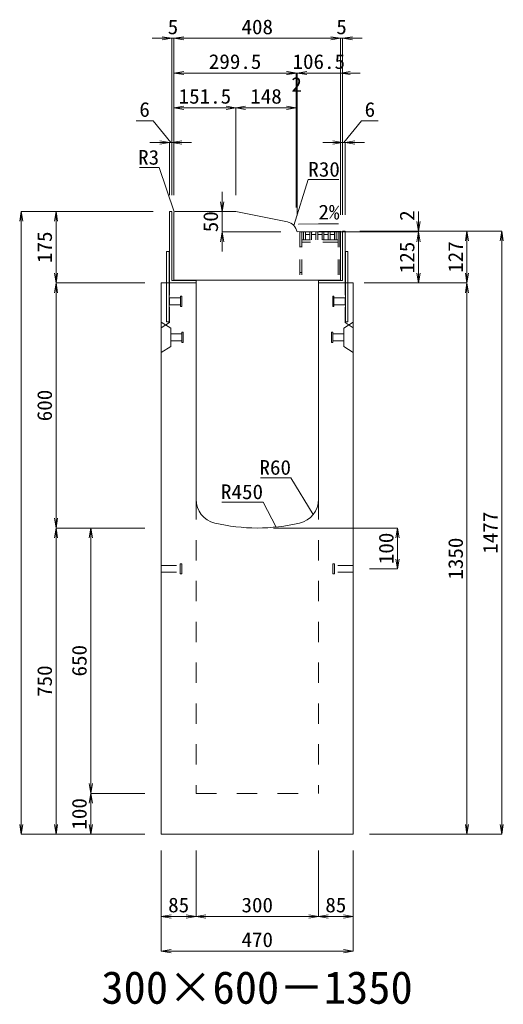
# Model space of a CAD drawing. Units: millimetres at full size. Extents: x -1809 to 57027, y -20349 to 17321.
# Drawn here: x 12318 to 13503, y -15412 to -13001 of the extents above; entities that cross this region are included whole.
import ezdxf
from ezdxf.enums import TextEntityAlignment as Align

# ---------------------------------------------------------------- set-up
doc = ezdxf.new("R2010")
doc.units = ezdxf.units.MM
doc.header["$LTSCALE"] = 50
for name, pattern in [('USER1', [2, 1, -1]), ('USER2', [1.35, 0.75, -0.6]), ('USER3', [1.35, 0.75, -0.6])]:
    doc.linetypes.add(name, pattern=pattern)
for name, color, linetype, lineweight in [('インサート', 3, 'USER2', 9), ('受枠', 3, 'Continuous', 5), ('寸法線', 7, 'Continuous', 13), ('引出線', 4, 'Continuous', 13), ('本体', 2, 'Continuous', 13), ('補助線', 8, 'Continuous', 13), ('ｸﾞﾚｰﾁﾝｸﾞ', 7, 'USER3', 9)]:
    doc.layers.add(name, color=color, linetype=linetype, lineweight=lineweight)
doc.layers.add('文字', color=7, linetype='Continuous')
doc.styles.add('ＭＳ 明朝', font='')
doc.styles.get('ＭＳ 明朝').set_extended_font_data('MS Mincho')

# ---------------------------------------------------------------- blocks, each defined once
blk = doc.blocks.new('open_arrow')
at = {"color": 0, "linetype": 'Continuous', "lineweight": -2}
blk.add_lwpolyline([(7.5, 1.25), (0, 0), (7.5, -1.25)], dxfattribs=at)

msp = doc.modelspace()

# ---------------------------------------------------------------- linework, layer by layer
at = {"layer": 'インサート'}
for p, q in [((12685, -13682.55), (12712, -13682.55)), ((12685, -13682.55), (12685, -13699.55)), ((12715, -13678.55), (12712, -13678.55)), ((12712, -13678.55), (12712, -13703.55)), ((12715, -13703.55), (12715, -13678.55)), ((13085, -13678.55), (13088, -13678.55)), ((13085, -13703.55), (13085, -13678.55)), ((13088, -13678.55), (13088, -13703.55)), ((13115, -13682.55), (13088, -13682.55)), ((13115, -13682.55), (13115, -13699.55)), ((12685, -13699.55), (12712, -13699.55)), ((12712, -13703.55), (12715, -13703.55)), ((13088, -13703.55), (13085, -13703.55)), ((13115, -13699.55), (13088, -13699.55)), ((12718.2, -13766.55), (12715.2, -13766.55)), ((12715.2, -13766.55), (12715.2, -13791.55)), ((12718.2, -13791.55), (12718.2, -13766.55)), ((13081.8, -13766.55), (13084.8, -13766.55)), ((13081.8, -13791.55), (13081.8, -13766.55)), ((13084.8, -13766.55), (13084.8, -13791.55)), ((12688.2, -13770.55), (12715.2, -13770.55)), ((12688.2, -13770.55), (12688.2, -13787.55)), ((12688.2, -13787.55), (12715.2, -13787.55)), ((13111.8, -13770.55), (13084.8, -13770.55)), ((13111.8, -13787.55), (13084.8, -13787.55)), ((13111.8, -13770.55), (13111.8, -13787.55)), ((12715.2, -13791.55), (12718.2, -13791.55)), ((13084.8, -13791.55), (13081.8, -13791.55)), ((12665, -14337.55), (12711, -14337.55)), ((12665, -14354.55), (12665, -14337.55)), ((12711, -14358.55), (12711, -14333.55)), ((12711, -14333.55), (12715, -14333.55)), ((12715, -14358.55), (12715, -14333.55)), ((13085, -14333.55), (13089, -14333.55)), ((13085, -14333.55), (13085, -14358.55)), ((13089, -14333.55), (13089, -14358.55)), ((13135, -14337.55), (13089, -14337.55)), ((13135, -14337.55), (13135, -14354.55)), ((12665, -14354.55), (12711, -14354.55)), ((12715, -14358.55), (12711, -14358.55)), ((13089, -14358.55), (13085, -14358.55)), ((13135, -14354.55), (13089, -14354.55))]:
    msp.add_line(p, q, dxfattribs=at)
at = {"layer": '受枠'}
for p, q in [((12685, -13471.05), (12685, -13646.05)), ((12685, -13471.05), (12691, -13471.05)), ((12685, -13471.05), (12691, -13471.05)), ((12691, -13471.05), (12691, -13640.05)), ((13109, -13519.06), (13109, -13640.05)), ((13109, -13519.06), (13115, -13519.06)), ((13115, -13646.05), (13115, -13519.06)), ((12678, -13741.05), (12678, -13569.06)), ((12684, -13569.06), (12678, -13569.06)), ((12684, -13741.05), (12684, -13569.06)), ((13116, -13741.05), (13116, -13569.06)), ((13116, -13569.06), (13122, -13569.06)), ((13122, -13741.05), (13122, -13569.06)), ((12750, -13646.05), (12685, -13646.05)), ((12691, -13640.05), (12750, -13640.05)), ((12750, -13646.05), (12750, -13640.05)), ((13050, -13640.05), (13050, -13646.05)), ((13050, -13640.05), (13109, -13640.05)), ((13050, -13646.05), (13050, -13640.05)), ((13115, -13646.05), (13050, -13646.05)), ((12684, -13741.05), (12678, -13741.05)), ((13116, -13741.05), (13122, -13741.05))]:
    msp.add_line(p, q, dxfattribs=at)
at = {"layer": '寸法線'}
for p, q in [((12744, -13046.93), (12643, -13046.93)), ((12691, -13431.03), (12691, -13046.93)), ((12696, -13431.03), (12696, -13046.93)), ((13104, -13046.93), (12696, -13046.93)), ((12696, -13431.03), (12696, -13046.93)), ((13056, -13046.93), (13157, -13046.93)), ((13104, -13479.23), (13104, -13046.93)), ((13104, -13479.23), (13104, -13046.93)), ((13109, -13479.04), (13109, -13046.93)), ((12995.51, -13131.93), (12696, -13131.93)), ((12696, -13431.03), (12696, -13131.93)), ((12947.51, -13131.93), (13045.44, -13131.93)), ((12949.44, -13131.93), (13152, -13131.93)), ((12995.51, -13461.09), (12995.51, -13131.93)), ((12995.51, -13461.09), (12995.51, -13131.93)), ((12997.44, -13481.08), (12997.44, -13131.93)), ((12997.44, -13481.08), (12997.44, -13131.93)), ((13104, -13479.23), (13104, -13131.93)), ((12696, -13216.93), (12847.5, -13216.93)), ((12696, -13431.03), (12696, -13216.93)), ((12847.5, -13431.03), (12847.5, -13216.93)), ((12847.5, -13216.93), (12995.51, -13216.93)), ((12847.5, -13431.03), (12847.5, -13216.93)), ((12995.51, -13461.09), (12995.51, -13216.93)), ((12644.67, -13249.13), (12603.44, -13249.13)), ((12688, -13301.93), (12644.67, -13249.13)), ((13112, -13301.93), (13155.33, -13249.13)), ((13155.33, -13249.13), (13196.56, -13249.13)), ((12739, -13301.93), (12637, -13301.93)), ((12685, -13431.03), (12685, -13301.93)), ((12691, -13431.03), (12691, -13301.93)), ((13061, -13301.93), (13163, -13301.93)), ((13109, -13479.04), (13109, -13301.93)), ((13115, -13479.04), (13115, -13301.93)), ((12813.83, -13569.11), (12813.83, -13423.05)), ((12322.06, -14996.05), (12322.06, -13471.05)), ((12644.98, -13471.05), (12322.06, -13471.05)), ((12407.06, -13471.05), (12407.06, -13646.05)), ((12644.98, -13471.05), (12407.06, -13471.05)), ((12813.83, -13471.05), (12807.48, -13471.05)), ((13294.94, -13569.1), (13294.94, -13471.25)), ((12957.42, -13521.11), (12813.83, -13521.11)), ((13044.46, -13521.1), (13294.94, -13521.1)), ((13044.46, -13521.1), (13294.94, -13521.1)), ((13151.02, -13519.25), (13294.94, -13519.25)), ((13155.02, -13519.06), (13413.78, -13519.06)), ((13155.02, -13519.06), (13498.78, -13519.06)), ((13294.94, -13646.05), (13294.94, -13521.1)), ((13413.78, -13519.06), (13413.78, -13646.05)), ((13498.78, -13519.06), (13498.78, -14996.05)), ((12624.98, -13646.05), (12407.06, -13646.05)), ((12407.06, -13646.05), (12407.06, -14246.05)), ((12624.98, -13646.05), (12407.06, -13646.05)), ((13162.02, -13646.05), (13294.94, -13646.05)), ((13175.02, -13646.05), (13413.78, -13646.05)), ((13175.02, -13646.05), (13413.78, -13646.05)), ((13413.78, -13646.05), (13413.78, -14996.05)), ((12624.98, -14246.05), (12407.06, -14246.05)), ((12407.06, -14996.05), (12407.06, -14246.05)), ((12624.98, -14246.05), (12407.06, -14246.05)), ((12492.06, -14246.05), (12492.06, -14896.05)), ((12624.98, -14246.05), (12492.06, -14246.05)), ((12940.02, -14246.05), (13243.78, -14246.05)), ((13243.78, -14246.05), (13243.78, -14346.05)), ((13175.02, -14346.05), (13243.78, -14346.05)), ((12624.98, -14896.05), (12492.06, -14896.05)), ((12492.06, -14896.05), (12492.06, -14996.05)), ((12624.98, -14896.05), (12492.06, -14896.05)), ((12624.98, -14996.05), (12322.06, -14996.05)), ((12624.98, -14996.05), (12407.06, -14996.05)), ((12624.98, -14996.05), (12492.06, -14996.05)), ((13175.02, -14996.05), (13413.78, -14996.05)), ((13175.02, -14996.05), (13498.78, -14996.05)), ((12665, -15036.07), (12665, -15197.21)), ((12665, -15036.07), (12665, -15282.21)), ((12750, -15036.07), (12750, -15197.21)), ((12750, -15036.07), (12750, -15197.21)), ((13050, -15036.07), (13050, -15197.21)), ((13050, -15036.07), (13050, -15197.21)), ((13135, -15036.07), (13135, -15197.21)), ((13135, -15036.07), (13135, -15282.21)), ((12665, -15197.21), (12750, -15197.21)), ((12750, -15197.21), (13050, -15197.21)), ((13050, -15197.21), (13135, -15197.21)), ((12665, -15282.21), (13135, -15282.21))]:
    msp.add_line(p, q, dxfattribs=at)
at = {"layer": '引出線'}
for points in [[(12696.88, -13471.93), (12659.65, -13363.53), (12611.92, -13363.53)], [(12989.42, -13505.21), (13025.11, -13392.88), (13099.79, -13392.88)], [(13001.31, -13501.75), (13050.05, -13501.21), (13098.81, -13501.21)], [(13037.07, -14212.74), (12982.66, -14122.84), (12907.98, -14122.84)], [(12946.44, -14243.65), (12914.22, -14182.51), (12813.21, -14182.51)]]:
    msp.add_lwpolyline(points, dxfattribs=at)
at = {"layer": '本体', "lineweight": 20}
for p, q in [((12696, -13474.05), (12696, -13639.05)), ((12847.5, -13471.05), (12698.95, -13471.05)), ((12973.81, -13496.66), (12847.5, -13471.05)), ((12997.44, -13521.1), (13104, -13519.25)), ((13104, -13639.05), (13104, -13519.25)), ((13104, -13639.05), (12696, -13639.05))]:
    msp.add_line(p, q, dxfattribs=at)
at = {"layer": '本体'}
for p, q in [((12665, -13646.05), (12665, -14996.05)), ((12665, -13646.05), (12750, -13646.05)), ((12750, -13646.05), (12750, -14175.53)), ((13050, -13646.05), (13050, -14175.53)), ((13050, -13646.05), (13135, -13646.05)), ((13135, -13646.05), (13135, -14996.05)), ((12665, -14996.05), (13135, -14996.05))]:
    msp.add_line(p, q, dxfattribs=at)
at = {"layer": '本体', "linetype": 'USER2', "lineweight": 9}
for p, q in [((12685, -13743.05), (12685, -13646.05)), ((13115, -13743.05), (13115, -13646.05)), ((12665, -13755.55), (12685, -13743.05)), ((13135, -13755.55), (13115, -13743.05))]:
    msp.add_line(p, q, dxfattribs=at)
at = {"layer": '本体', "lineweight": 9}
for p, q in [((12665, -13742.05), (12688.2, -13756.55)), ((13134.58, -13742.31), (13111.8, -13756.55)), ((12688.2, -13756.55), (12688.2, -13801.55)), ((13111.8, -13756.55), (13111.8, -13801.55)), ((12688.2, -13801.55), (12665, -13816.05)), ((13111.8, -13801.55), (13135, -13816.05))]:
    msp.add_line(p, q, dxfattribs=at)
at = {"layer": '本体', "linetype": 'USER1', "lineweight": 15}
for p, q in [((12750, -14175.53), (12750, -14896.05)), ((13050, -14175.53), (13050, -14896.05)), ((12750, -14896.05), (13050, -14896.05))]:
    msp.add_line(p, q, dxfattribs=at)
at = {"layer": '本体', "lineweight": 20}
for centre, radius, start, end in [((12699, -13474.05), 3, 90, 180), ((12967.85, -13526.06), 30, 9.51572, 78.54145)]:
    msp.add_arc(centre, radius, start, end, dxfattribs=at)
at = {"layer": '本体'}
for centre, radius, start, end in [((12810, -14175.53), 60, 180, 256.65764), ((12990, -14175.53), 60, 283.34236, 0), ((12900, -13796.05), 450, 256.65764, 283.34236)]:
    msp.add_arc(centre, radius, start, end, dxfattribs=at)
at = {"layer": '補助線'}
msp.add_line((12973.82, -13496.71), (12975.55, -13497.06), dxfattribs=at)
at = {"layer": 'ｸﾞﾚｰﾁﾝｸﾞ', "linetype": 'USER2', "lineweight": 5}
for p, q in [((13102.5, -13521.05), (13004.5, -13521.05)), ((13004.5, -13521.05), (13004.5, -13639.05)), ((13009, -13521.05), (13009, -13639.05)), ((13013.5, -13540.05), (13013.5, -13521.05)), ((13018, -13540.05), (13018, -13521.05)), ((13028.6, -13540.05), (13028.6, -13521.05)), ((13033.1, -13540.05), (13033.1, -13521.05)), ((13043.7, -13540.05), (13043.7, -13521.05)), ((13048.2, -13540.05), (13048.2, -13521.05)), ((13058.8, -13540.05), (13058.8, -13521.05)), ((13063.3, -13540.05), (13063.3, -13521.05)), ((13073.9, -13540.05), (13073.9, -13521.05)), ((13078.4, -13540.05), (13078.4, -13521.05)), ((13089, -13540.05), (13089, -13521.05)), ((13093.5, -13540.05), (13093.5, -13521.05)), ((13098, -13521.05), (13098, -13639.05)), ((13102.5, -13521.05), (13102.5, -13639.05)), ((13098, -13540.05), (13009, -13540.05)), ((13098, -13546.05), (13009, -13546.05)), ((13018, -13527.05), (13028.6, -13527.05)), ((13033.1, -13527.05), (13043.7, -13527.05)), ((13048.2, -13527.05), (13058.8, -13527.05)), ((13063.3, -13527.05), (13073.9, -13527.05)), ((13078.4, -13527.05), (13089, -13527.05)), ((13009, -13557.55), (13004.5, -13557.55)), ((13009, -13620.55), (13004.5, -13620.55))]:
    msp.add_line(p, q, dxfattribs=at)

# ---------------------------------------------------------------- block references
at = {"layer": '寸法線', "xscale": 3.2, "yscale": 3.2}
for p, rotation in [((12691, -13046.93), 180), ((13104, -13046.93), 180), ((13104, -13046.93), 180), ((12995.51, -13131.93), 180), ((12995.51, -13131.93), 180), ((12997.44, -13131.93), 180), ((12847.5, -13216.93), 180), ((12995.51, -13216.93), 180), ((12685, -13301.93), 180), ((13109, -13301.93), 180), ((12813.83, -13471.05), 90), ((12322.06, -13471.05), 270), ((12407.06, -13471.05), 270), ((13294.94, -13519.25), 90), ((12813.83, -13521.11), 270), ((13294.94, -13521.1), 270), ((13294.94, -13521.1), 270), ((13413.78, -13519.06), 270), ((13498.78, -13519.06), 270), ((12407.06, -13646.05), 90), ((13294.94, -13646.05), 90), ((13413.78, -13646.05), 90), ((12407.06, -13646.05), 270), ((13413.78, -13646.05), 270), ((12407.06, -14246.05), 90), ((12407.06, -14246.05), 270), ((12492.06, -14246.05), 270), ((13243.78, -14246.05), 270), ((13243.78, -14346.05), 90), ((12492.06, -14896.05), 90), ((12492.06, -14896.05), 270), ((12322.06, -14996.05), 90), ((12407.06, -14996.05), 90), ((12492.06, -14996.05), 90), ((13413.78, -14996.05), 90), ((13498.78, -14996.05), 90), ((12750, -15197.21), 180), ((13050, -15197.21), 180), ((13135, -15197.21), 180), ((13135, -15282.21), 180)]:
    msp.add_blockref('open_arrow', p, dxfattribs=dict(at, rotation=rotation))
for p in [(12696, -13046.93), (12696, -13046.93), (13109, -13046.93), (12696, -13131.93), (12997.44, -13131.93), (13104, -13131.93), (12696, -13216.93), (12847.5, -13216.93), (12691, -13301.93), (13115, -13301.93), (12665, -15197.21), (12750, -15197.21), (13050, -15197.21), (12665, -15282.21)]:
    msp.add_blockref('open_arrow', p, dxfattribs=at)
at = {"layer": '引出線', "xscale": 0.0533, "yscale": 0.0533}
for p, rotation in [((12696.88, -13471.93), 109), ((13001.31, -13501.75), 0.6), ((12989.42, -13505.21), 72.4), ((13037.07, -14212.74), 121.2), ((12946.44, -14243.65), 117.8)]:
    msp.add_blockref('open_arrow', p, dxfattribs=dict(at, rotation=rotation))

# ---------------------------------------------------------------- texts
at = {"layer": '寸法線', "style": 'ＭＳ 明朝', "width": 1.05}
for s, p in [('5', (12693.5, -13018.91)), ('408', (12900, -13018.91)), ('5', (13106.5, -13018.91)), ('299.5', (12845.75, -13103.91)), ('106.5', (13050.72, -13103.91)), ('2', (12996.47, -13159.95)), ('151.5', (12771.75, -13188.91)), ('148', (12921.5, -13188.91)), ('6', (12624.05, -13221.11)), ('6', (13175.95, -13221.11)), ('85', (12707.5, -15169.19)), ('300', (12900, -15169.19)), ('85', (13092.5, -15169.19)), ('470', (12900, -15254.19))]:
    msp.add_text(s, height=36.03, dxfattribs=at).set_placement(p, align=Align.MIDDLE_CENTER)
for s, p in [('50', (12785.81, -13496.08)), ('2', (13266.92, -13480.99)), ('175', (12379.04, -13558.55)), ('125', (13266.92, -13583.58)), ('127', (13385.76, -13582.56)), ('600', (12379.04, -13946.05)), ('1477', (13470.76, -14257.56)), ('100', (13215.76, -14296.05)), ('1350', (13385.76, -14321.05)), ('650', (12464.04, -14571.05)), ('750', (12379.04, -14621.05)), ('100', (12464.04, -14946.05))]:
    msp.add_text(s, height=36.03, rotation=90, dxfattribs=at).set_placement(p, align=Align.MIDDLE_CENTER)
at = {"layer": '引出線', "style": 'ＭＳ 明朝', "width": 1.05}
for s, p in [('R3', (12659.65, -13320.33)), ('R60', (12982.66, -14079.64)), ('R450', (12914.22, -14139.31))]:
    msp.add_text(s, height=36.03, dxfattribs=at).set_placement(p, align=Align.TOP_RIGHT)
for s, p in [('R30', (13025.11, -13349.68)), ('2%', (13050.05, -13454.3))]:
    msp.add_text(s, height=36.03, dxfattribs=at).set_placement(p, align=Align.TOP_LEFT)
at = {"layer": '文字', "style": 'ＭＳ 明朝'}
msp.add_text('300×600－1350', height=80.06, dxfattribs=at).set_placement((12899.52, -15371.03), align=Align.MIDDLE_CENTER)

doc.saveas('drawing.dxf')
